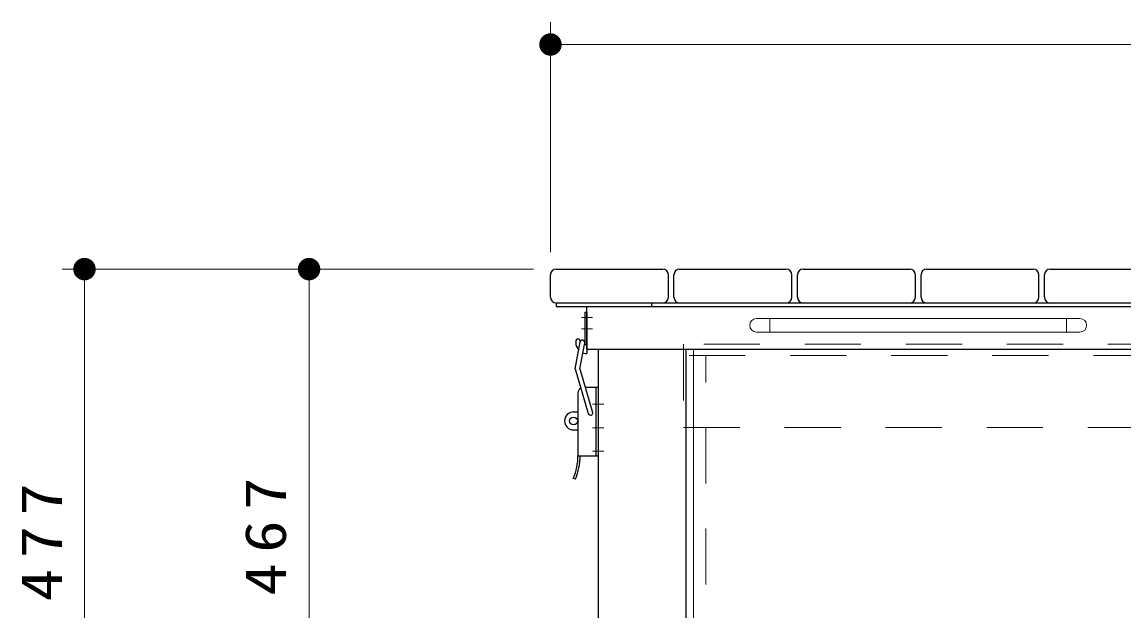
# Model space of a CAD drawing. Units: millimetres on the paper, scale 1:20. Extents: x -385 to 0, y 0 to 267.
# Drawn here: x -167.98 to -118.91, y 125.95 to 152.17 of the extents above; entities that cross this region are included whole.
import ezdxf

# ---------------------------------------------------------------- set-up
doc = ezdxf.new("R2010")
doc.units = ezdxf.units.MM
doc.linetypes.add('USER1', pattern=[4.5, 2.5, -2])
doc.linetypes.add('USER2', pattern=[6, 3, -1, 1, -1])
doc.layers.add('LY_1', color=7, linetype='Continuous', lineweight=25)
doc.styles.add('ＭＳ ゴシック', font='')
doc.styles.get('ＭＳ ゴシック').set_extended_font_data('MS Gothic')

# ---------------------------------------------------------------- blocks, each defined once
blk = doc.blocks.new('filled_dot')
at = {"color": 0, "linetype": 'Continuous', "lineweight": -2, "const_width": 1.25}
blk.add_lwpolyline([(-0.625, 0, 1), (0.625, 0, 1)], format="xyb", close=True, dxfattribs=at)

msp = doc.modelspace()

# ---------------------------------------------------------------- linework, layer by layer
at = {"layer": 'LY_1', "lineweight": 13}
for p, q in [((-144.449, 141.92), (-144.449, 152.17)), ((-144.449, 151.17), (-84.199, 151.17)), ((-145.199, 141.17), (-166.199, 141.17)), ((-165.199, 117.325), (-165.199, 141.17)), ((-145.199, 141.17), (-156.199, 141.17)), ((-155.199, 117.825), (-155.199, 141.17)), ((-138.082, 118.125), (-138.082, 137.61))]:
    msp.add_line(p, q, dxfattribs=at)
at = {"layer": 'LY_1', "color": 70}
for p, q in [((-144.449, 139.92), (-144.449, 140.92)), ((-144.199, 141.17), (-139.449, 141.17)), ((-139.199, 139.92), (-139.199, 140.92)), ((-138.949, 139.92), (-138.949, 140.92)), ((-138.699, 141.17), (-133.949, 141.17)), ((-133.699, 139.92), (-133.699, 140.92)), ((-133.449, 139.92), (-133.449, 140.92)), ((-133.199, 141.17), (-128.449, 141.17)), ((-128.199, 139.92), (-128.199, 140.92)), ((-127.949, 139.92), (-127.949, 140.92)), ((-127.699, 141.17), (-122.949, 141.17)), ((-122.699, 139.92), (-122.699, 140.92)), ((-122.449, 139.92), (-122.449, 140.92)), ((-122.199, 141.17), (-117.449, 141.17)), ((-144.199, 139.67), (-139.449, 139.67)), ((-138.699, 139.67), (-133.949, 139.67)), ((-133.199, 139.67), (-128.449, 139.67)), ((-127.699, 139.67), (-122.949, 139.67)), ((-122.199, 139.67), (-117.449, 139.67))]:
    msp.add_line(p, q, dxfattribs=at)
at = {"layer": 'LY_1'}
for p, q in [((-144.199, 139.67), (-84.449, 139.67)), ((-144.199, 139.67), (-144.199, 139.51)), ((-144.199, 139.51), (-84.449, 139.51)), ((-142.824, 137.61), (-142.824, 139.51)), ((-139.949, 139.67), (-139.949, 139.51)), ((-142.824, 137.61), (-85.824, 137.61)), ((-142.324, 137.61), (-142.324, 118.325)), ((-138.409, 118.375), (-138.409, 137.61))]:
    msp.add_line(p, q, dxfattribs=at)
at = {"layer": 'LY_1', "color": 40, "linetype": 'USER2', "lineweight": 13}
for p, q in [((-143.074, 139.01), (-142.574, 139.01)), ((-143.074, 138.51), (-142.574, 138.51)), ((-142.574, 135.16), (-142.074, 135.16)), ((-142.574, 134.11), (-142.074, 134.11)), ((-142.574, 133.06), (-142.074, 133.06))]:
    msp.add_line(p, q, dxfattribs=at)
at = {"layer": 'LY_1', "color": 40}
for p, q in [((-142.924, 139.26), (-142.824, 139.26)), ((-142.924, 139.26), (-142.924, 137.81)), ((-142.824, 139.26), (-142.824, 137.41)), ((-143.354, 136.726), (-143.123, 137.929)), ((-143.324, 137.96), (-143.324, 137.91)), ((-143.148, 136.736), (-142.926, 137.891)), ((-143.124, 137.96), (-143.124, 137.91)), ((-142.939, 137.81), (-142.824, 137.81)), ((-143.354, 136.726), (-142.765, 134.738)), ((-143.148, 136.736), (-142.574, 134.794)), ((-143.224, 135.66), (-143.224, 132.86)), ((-142.904, 135.91), (-142.324, 135.91)), ((-142.424, 135.91), (-142.424, 132.86)), ((-143.424, 134.81), (-143.224, 134.81)), ((-143.424, 134.01), (-143.224, 134.01)), ((-143.224, 132.86), (-142.324, 132.86)), ((-143.341, 131.82), (-143.433, 131.86))]:
    msp.add_line(p, q, dxfattribs=at)
at = {"layer": 'LY_1', "color": 131, "lineweight": 13}
for p, q in [((-134.674, 138.97), (-135.274, 138.97)), ((-121.474, 138.97), (-134.674, 138.97)), ((-134.674, 138.97), (-134.674, 138.37)), ((-120.874, 138.97), (-121.474, 138.97)), ((-121.474, 138.97), (-121.474, 138.37)), ((-135.274, 138.37), (-134.674, 138.37)), ((-134.674, 138.37), (-121.474, 138.37)), ((-121.474, 138.37), (-120.874, 138.37))]:
    msp.add_line(p, q, dxfattribs=at)
at = {"layer": 'LY_1', "color": 2, "linetype": 'USER1', "lineweight": 13}
for p, q in [((-138.524, 137.825), (-138.524, 134.125)), ((-90.124, 137.825), (-138.524, 137.825)), ((-138.274, 137.325), (-90.374, 137.325)), ((-137.524, 118.125), (-137.524, 137.325)), ((-138.524, 134.125), (-90.124, 134.125))]:
    msp.add_line(p, q, dxfattribs=at)
at = {"layer": 'LY_1', "color": 40}
msp.add_circle((-143.424, 134.41), 0.175, dxfattribs=at)
at = {"layer": 'LY_1', "color": 70}
for centre, start, end in [((-144.199, 140.92), 90, 180), ((-139.449, 140.92), 0, 90), ((-138.699, 140.92), 90, 180), ((-133.949, 140.92), 0, 90), ((-133.199, 140.92), 90, 180), ((-128.449, 140.92), 0, 90), ((-127.699, 140.92), 90, 180), ((-122.949, 140.92), 0, 90), ((-122.199, 140.92), 90, 180), ((-144.199, 139.92), 180, 270), ((-139.449, 139.92), 270, 0), ((-138.699, 139.92), 180, 270), ((-133.949, 139.92), 270, 0), ((-133.199, 139.92), 180, 270), ((-128.449, 139.92), 270, 0), ((-127.699, 139.92), 180, 270), ((-122.949, 139.92), 270, 0), ((-122.199, 139.92), 180, 270)]:
    msp.add_arc(centre, 0.25, start, end, dxfattribs=at)
at = {"layer": 'LY_1', "color": 131, "lineweight": 13}
for centre, start, end in [((-135.274, 138.67), 90, 270), ((-120.874, 138.67), 270, 90)]:
    msp.add_arc(centre, 0.3, start, end, dxfattribs=at)
at = {"layer": 'LY_1', "color": 40}
for centre, radius, start, end in [((-143.224, 137.96), 0.1, 0, 180), ((-142.824, 137.91), 0.5, 180, 222.7632), ((-143.024, 137.91), 0.1, 351.1226, 171.1226), ((-142.824, 137.91), 0.5, 248.005, 270), ((-142.974, 135.66), 0.25, 120.6998, 180), ((-143.424, 134.41), 0.4, 90, 270), ((-142.669, 134.766), 0.1, 196.4844, 16.4843), ((-145.724, 132.86), 2.5, 336.4218, 0), ((-145.724, 132.86), 2.6, 336.4218, 0)]:
    msp.add_arc(centre, radius, start, end, dxfattribs=at)

# ---------------------------------------------------------------- block references
at = {"layer": 'LY_1', "lineweight": 13, "xscale": 0.4, "yscale": 0.4}
msp.add_blockref('filled_dot', (-144.449, 151.17), dxfattribs=at)
at = {"layer": 'LY_1', "lineweight": 13, "xscale": 0.4, "yscale": 0.4, "rotation": 270}
for p in [(-165.199, 141.17), (-155.199, 141.17)]:
    msp.add_blockref('filled_dot', p, dxfattribs=at)

# ---------------------------------------------------------------- texts
at = {"layer": 'LY_1', "char_height": 1.833, "attachment_point": 8, "rotation": 90, "style": 'ＭＳ ゴシック'}
for s, insert in [('\\T1.33;\\W1.15;467', (-156.199, 129.498)), ('\\T1.33;\\W1.15;477', (-166.199, 129.248))]:
    msp.add_mtext(s, dxfattribs=dict(at, insert=insert))

doc.saveas('drawing.dxf')
